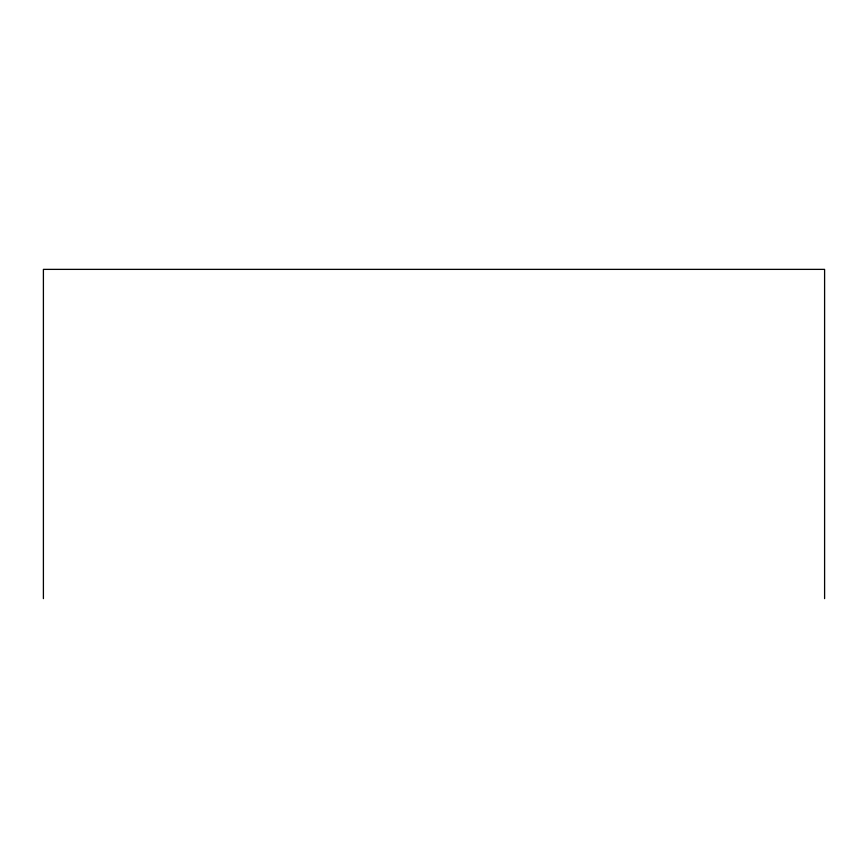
<?xml version="1.0" encoding="UTF-8"?>
<svg xmlns="http://www.w3.org/2000/svg" width="868" height="868" viewBox="0 0 868 868"><rect width="100%" height="100%" fill="white"/><g stroke="black" fill="none" stroke-linecap="round" stroke-linejoin="round"><path stroke-width="1.3" d="M824.6 598.627L824.6 269.373L43.4 269.373L43.4 598.627"/></g></svg>
